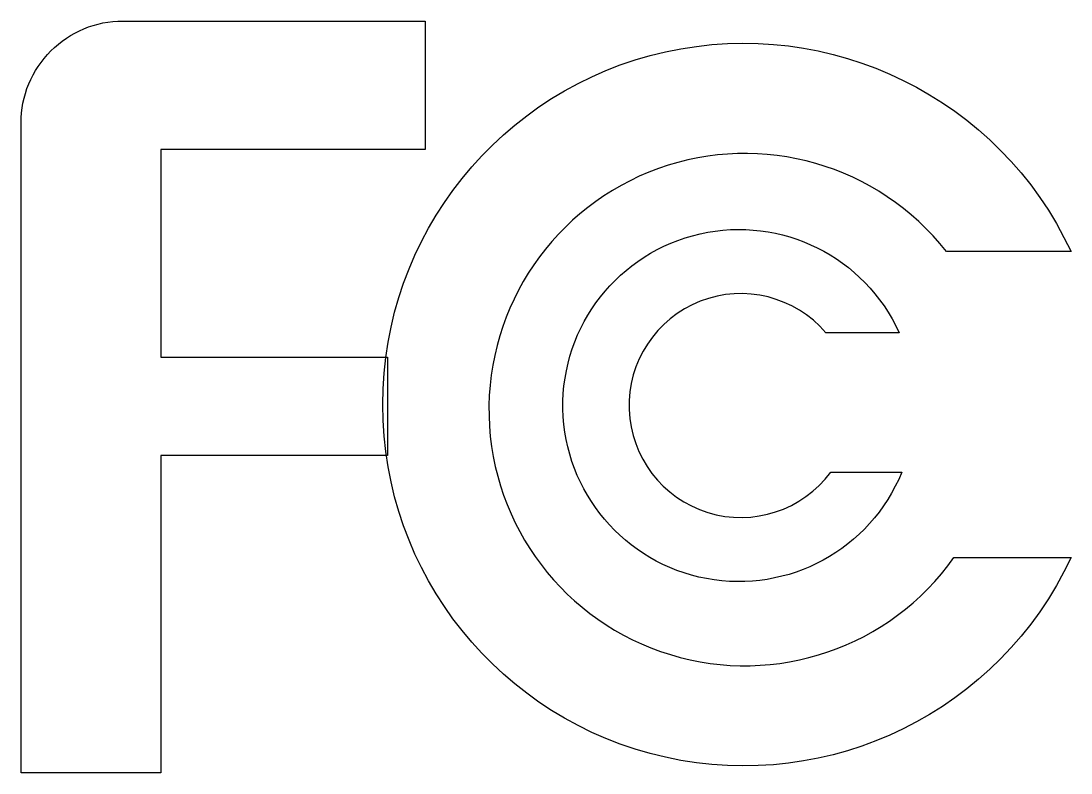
# Model space of a CAD drawing. Extents: x -139 to 139, y -100 to 100.
import ezdxf

# ---------------------------------------------------------------- set-up
doc = ezdxf.new("R2010")
doc.units = 0
doc.layers.add('BG_SILKSCREEN_TOP', color=211, linetype='CONTINUOUS')

msp = doc.modelspace()

# ---------------------------------------------------------------- linework, layer by layer
at = {"layer": 'BG_SILKSCREEN_TOP'}
for points in [[(-139, -99.5), (-139, 72.5, -0.414214), (-112, 99.5), (-32, 99.5), (-32, 65.5), (-102, 65.5), (-102, 10.5), (-42, 10.5), (-42, -15.5), (-102, -15.5), (-102, -99.5)], [(139, 38.5), (106, 38.5, 3.014581), (108, -42.5), (139, -42.5, -4.499765)], [(93.5, 17), (74.1, 17, 2.859192), (75.4, -19.9), (94.2, -19.9, -4.843944)]]:
    msp.add_lwpolyline(points, format="xyb", close=True, dxfattribs=at)

doc.saveas('drawing.dxf')
